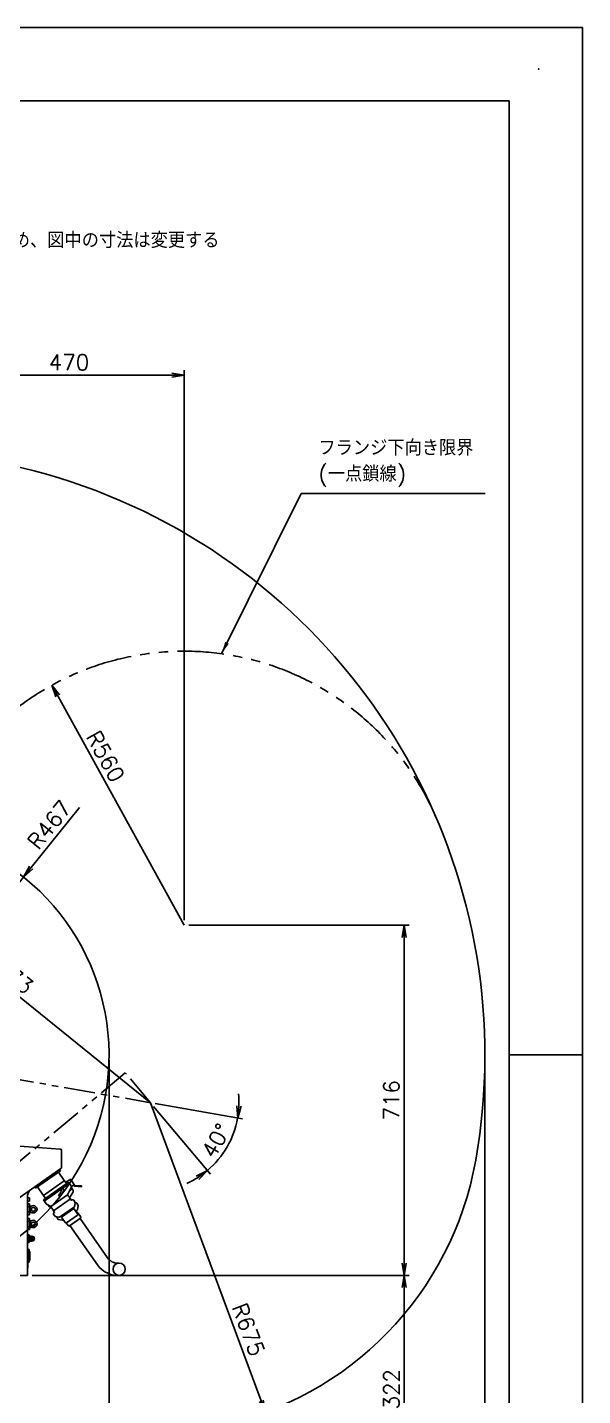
# Model space of a CAD drawing. Extents: x -15695 to -9755, y 511 to 4711.
# Drawn here: x -10890 to -9755, y 1914 to 4711 of the extents above; entities that cross this region are included whole.
import ezdxf

# ---------------------------------------------------------------- set-up
doc = ezdxf.new("R2010")
doc.units = 0
doc.header["$LTSCALE"] = 4
doc.header["$MEASUREMENT"] = 0
doc.linetypes.add('PHANTOM2', pattern=[31.75, 15.875, -3.175, 3.175, -3.175, 3.175, -3.175])
doc.layers.get('0').update_dxf_attribs({"linetype": 'CONTINUOUS'})
doc.layers.get('DEFPOINTS').update_dxf_attribs({"linetype": 'CONTINUOUS'})
for name, color, linetype in [('01', 7, 'CONTINUOUS'), ('01ARM', 6, 'PHANTOM2'), ('02', 5, 'CONTINUOUS'), ('05THIK', 7, 'CONTINUOUS'), ('05THIN', 5, 'CONTINUOUS'), ('10', 1, 'CONTINUOUS')]:
    doc.layers.add(name, color=color, linetype=linetype)
doc.styles.add('BIGFONT', font='ROMANS.SHX', dxfattribs={"bigfont": 'bigfont'})
doc.styles.get("Standard").update_dxf_attribs({"font": 'romans.shx', "bigfont": 'bigfont.shx'})
doc.dimstyles.new('L-IN', dxfattribs={"dimscale": 10, "dimtxt": 3.2, "dimasz": 2.5, "dimexe": 1, "dimexo": 1, "dimgap": 1, "dimtad": 1, "dimdec": 0, "dimtxsty": 'BIGFONT', "dimblk": 'YA-IN', "dimblk1": 'OPEN', "dimblk2": 'OPEN', "dimsah": 1, "dimcen": 0, "dimclrd": 256, "dimclre": 256, "dimclrt": 256, "dimazin": 3, "dimtp": 0.1, "dimtm": 0.2, "dimtfac": 0.625, "dimtdec": 0, "dimtmove": 0, "dimatfit": 3, "dimtolj": 1})

# ---------------------------------------------------------------- blocks, each defined once
blk = doc.blocks.new('_OPEN')
at = {"color": 0, "linetype": 'BYBLOCK'}
for p, q in [((-1, 0.17), (0, 0)), ((0, 0), (-1, -0.17)), ((0, 0), (-1, 0))]:
    blk.add_line(p, q, dxfattribs=at)
blk = doc.blocks.new('*D12')
at = {"linetype": 'BYBLOCK'}
for p, q in [((-10723.2, 2600), (-10723.2, 1430)), ((-11040, 2119.1), (-11040, 1430)), ((-11015, 1440), (-10748.2, 1440))]:
    blk.add_line(p, q, dxfattribs=at)
at = {"layer": 'DEFPOINTS', "color": 0, "linetype": 'BYBLOCK'}
for p in [(-10723.2, 2610), (-11040, 2129.1), (-10723.2, 1440)]:
    blk.add_point(p, dxfattribs=at)
at = {"linetype": 'BYBLOCK', "xscale": 25, "yscale": 25, "zscale": 25, "rotation": 180}
blk.add_blockref('_OPEN', (-11040, 1440), dxfattribs=at)
at = {"linetype": 'BYBLOCK', "xscale": 25, "yscale": 25, "zscale": 25}
blk.add_blockref('_OPEN', (-10723.2, 1440), dxfattribs=at)
at = {"linetype": 'BYBLOCK', "insert": (-10881.6, 1466), "char_height": 32, "attachment_point": 5, "style": 'BIGFONT'}
blk.add_mtext('\\A1;317', dxfattribs=at)
blk = doc.blocks.new('YA-IN')
at = {"color": 0, "linetype": 'BYBLOCK'}
for p, q in [((0, 0), (-1, 0.17)), ((-1, -0.17), (0, 0)), ((0, 0), (-1, 0))]:
    blk.add_line(p, q, dxfattribs=at)
blk = doc.blocks.new('*D13')
at = {"linetype": 'BYBLOCK'}
for p, q in [((-10723.2, 2600), (-10723.2, 1430)), ((-9955.2, 2600), (-9955.2, 1430)), ((-10698.2, 1440), (-9980.2, 1440))]:
    blk.add_line(p, q, dxfattribs=at)
at = {"layer": 'DEFPOINTS', "color": 0, "linetype": 'BYBLOCK'}
for p in [(-10723.2, 2610), (-9955.2, 2610), (-9955.2, 1440)]:
    blk.add_point(p, dxfattribs=at)
at = {"linetype": 'BYBLOCK', "xscale": 25, "yscale": 25, "zscale": 25, "rotation": 180}
blk.add_blockref('_OPEN', (-10723.2, 1440), dxfattribs=at)
at = {"linetype": 'BYBLOCK', "xscale": 25, "yscale": 25, "zscale": 25}
blk.add_blockref('_OPEN', (-9955.2, 1440), dxfattribs=at)
at = {"linetype": 'BYBLOCK', "insert": (-10339.2, 1466), "char_height": 32, "attachment_point": 5, "style": 'BIGFONT'}
blk.add_mtext('\\A1;768', dxfattribs=at)
blk = doc.blocks.new('*D18')
at = {"linetype": 'BYBLOCK'}
for p, q in [((-10559.8, 2875.7), (-10110, 2875.7)), ((-10120, 2185), (-10120, 2850.7)), ((-10880, 2160), (-10110, 2160))]:
    blk.add_line(p, q, dxfattribs=at)
at = {"layer": 'DEFPOINTS', "color": 0, "linetype": 'BYBLOCK'}
for p in [(-10569.8, 2875.7), (-10120, 2875.7), (-10890, 2160)]:
    blk.add_point(p, dxfattribs=at)
at = {"linetype": 'BYBLOCK', "xscale": 25, "yscale": 25, "zscale": 25}
for p, rotation in [((-10120, 2875.7), 90), ((-10120, 2160), 270)]:
    blk.add_blockref('_OPEN', p, dxfattribs=dict(at, rotation=rotation))
at = {"linetype": 'BYBLOCK', "insert": (-10146, 2517.9), "char_height": 32, "attachment_point": 5, "rotation": 90, "style": 'BIGFONT'}
blk.add_mtext('\\A1;716', dxfattribs=at)
blk = doc.blocks.new('*D19')
at = {"linetype": 'BYBLOCK'}
for p, q in [((-11040, 2526.4), (-11040, 4010)), ((-11015, 4000), (-10594.8, 4000)), ((-10569.8, 2885.7), (-10569.8, 4010))]:
    blk.add_line(p, q, dxfattribs=at)
at = {"layer": 'DEFPOINTS', "color": 0, "linetype": 'BYBLOCK'}
for p in [(-10569.8, 4000), (-10569.8, 2875.7), (-11040, 2516.4)]:
    blk.add_point(p, dxfattribs=at)
at = {"linetype": 'BYBLOCK', "xscale": 25, "yscale": 25, "zscale": 25, "rotation": 180}
blk.add_blockref('_OPEN', (-11040, 4000), dxfattribs=at)
at = {"linetype": 'BYBLOCK', "xscale": 25, "yscale": 25, "zscale": 25}
blk.add_blockref('_OPEN', (-10569.8, 4000), dxfattribs=at)
at = {"linetype": 'BYBLOCK', "insert": (-10804.9, 4026), "char_height": 32, "attachment_point": 5, "style": 'BIGFONT'}
blk.add_mtext('\\A1;470', dxfattribs=at)
blk = doc.blocks.new('*D22')
at = {"linetype": 'BYBLOCK'}
blk.add_line((-10569.8, 2875.7), (-10828.1, 3344.2), dxfattribs=at)
at = {"layer": 'DEFPOINTS', "color": 0, "linetype": 'BYBLOCK'}
for p in [(-10840.2, 3366.1), (-10569.8, 2875.7)]:
    blk.add_point(p, dxfattribs=at)
at = {"linetype": 'BYBLOCK', "xscale": 25, "yscale": 25, "zscale": 25, "rotation": 118.8780925844962}
blk.add_blockref('_OPEN', (-10840.2, 3366.1), dxfattribs=at)
at = {"linetype": 'BYBLOCK', "insert": (-10730.4, 3220.7), "char_height": 32, "attachment_point": 5, "rotation": 298.8781, "style": 'BIGFONT'}
blk.add_mtext('\\A1;R560', dxfattribs=at)
blk = doc.blocks.new('*D24')
at = {"linetype": 'BYBLOCK'}
for p, q in [((-10882, 2993.4), (-10783.2, 3116.4)), ((-11190, 2610), (-10897.7, 2973.9))]:
    blk.add_line(p, q, dxfattribs=at)
at = {"layer": 'DEFPOINTS', "color": 0, "linetype": 'BYBLOCK'}
for p in [(-10897.7, 2973.9), (-11190, 2610)]:
    blk.add_point(p, dxfattribs=at)
at = {"linetype": 'BYBLOCK', "xscale": 25, "yscale": 25, "zscale": 25, "rotation": 231.2258290644263}
blk.add_blockref('_OPEN', (-10897.7, 2973.9), dxfattribs=at)
at = {"linetype": 'BYBLOCK', "insert": (-10845, 3081), "char_height": 32, "attachment_point": 5, "rotation": 51.2258, "style": 'BIGFONT'}
blk.add_mtext('\\A1;R467', dxfattribs=at)
blk = doc.blocks.new('*D25')
at = {"linetype": 'BYBLOCK'}
blk.add_line((-10638.5, 2512.8), (-11142.3, 2920), dxfattribs=at)
at = {"layer": 'DEFPOINTS', "color": 0, "linetype": 'BYBLOCK'}
for p in [(-11161.7, 2935.8), (-10638.5, 2512.8)]:
    blk.add_point(p, dxfattribs=at)
at = {"linetype": 'BYBLOCK', "xscale": 25, "yscale": 25, "zscale": 25, "rotation": 141.0452258882021}
blk.add_blockref('_OPEN', (-11161.7, 2935.8), dxfattribs=at)
at = {"linetype": 'BYBLOCK', "insert": (-10927.5, 2779.8), "char_height": 32, "attachment_point": 5, "rotation": 321.0452, "style": 'BIGFONT'}
blk.add_mtext('\\A1;R673', dxfattribs=at)
blk = doc.blocks.new('*D27')
at = {"linetype": 'BYBLOCK'}
blk.add_line((-10638.5, 2512.8), (-10412.1, 1903.7), dxfattribs=at)
at = {"layer": 'DEFPOINTS', "color": 0, "linetype": 'BYBLOCK'}
for p in [(-10638.5, 2512.8), (-10403.3, 1880.3)]:
    blk.add_point(p, dxfattribs=at)
at = {"linetype": 'BYBLOCK', "xscale": 25, "yscale": 25, "zscale": 25, "rotation": 290.3961197434397}
blk.add_blockref('_OPEN', (-10403.3, 1880.3), dxfattribs=at)
at = {"linetype": 'BYBLOCK', "insert": (-10438.4, 2049.2), "char_height": 32, "attachment_point": 5, "rotation": 290.3961, "style": 'BIGFONT'}
blk.add_mtext('\\A1;R675', dxfattribs=at)
blk = doc.blocks.new('*D29')
at = {"linetype": 'BYBLOCK'}
blk.add_arc((-11190, 2610), 180.3, 357.9519, 82.0481, dxfattribs=at)
at = {"layer": 'DEFPOINTS', "color": 0, "linetype": 'BYBLOCK'}
for p in [(-11190, 3275.6), (-11090.9, 2760.6), (-11190, 2610), (-10638.5, 2512.8), (-11190, 2473.3)]:
    blk.add_point(p, dxfattribs=at)
at = {"linetype": 'BYBLOCK', "xscale": 25, "yscale": 25, "zscale": 25}
for p, rotation in [((-11190, 2790.3), 176.0240622846714), ((-11012.5, 2578.7), 263.9759377153299)]:
    blk.add_blockref('_OPEN', p, dxfattribs=dict(at, rotation=rotation))
at = {"linetype": 'BYBLOCK', "insert": (-10990.5, 2662.5), "char_height": 32, "attachment_point": 5, "rotation": 284.7577, "style": 'BIGFONT'}
blk.add_mtext('\\A1;100°', dxfattribs=at)
blk = doc.blocks.new('*D39')
at = {"linetype": 'BYBLOCK'}
for p, q in [((-10632.1, 2505.1), (-10515.8, 2366.5)), ((-10628.7, 2511), (-10450.5, 2479.6))]:
    blk.add_line(p, q, dxfattribs=at)
for start, end in [(357.9225, 5.845), (310, 350), (294.155, 302.0775)]:
    blk.add_arc((-10638.5, 2512.8), 180.9, start, end, dxfattribs=at)
at = {"layer": 'DEFPOINTS', "color": 0, "linetype": 'BYBLOCK'}
for p in [(-11190, 2610), (-10689.9, 2574), (-10638.5, 2512.8), (-10638.5, 2512.8), (-10493.4, 2404.7)]:
    blk.add_point(p, dxfattribs=at)
at = {"linetype": 'BYBLOCK', "xscale": 25, "yscale": 25, "zscale": 25}
for p, rotation in [((-10460.3, 2481.3), 263.9612435730646), ((-10522.2, 2374.1), 36.03875642694041)]:
    blk.add_blockref('_OPEN', p, dxfattribs=dict(at, rotation=rotation))
at = {"linetype": 'BYBLOCK', "insert": (-10504.3, 2435.3), "char_height": 32, "attachment_point": 5, "rotation": 60, "style": 'BIGFONT'}
blk.add_mtext('\\A1;40°', dxfattribs=at)
blk = doc.blocks.new('*D40')
at = {"linetype": 'BYBLOCK'}
for p, q in [((-10880, 2160), (-10110, 2160)), ((-10120, 2135), (-10120, 1863)), ((-10628.5, 1838), (-10110, 1838))]:
    blk.add_line(p, q, dxfattribs=at)
at = {"layer": 'DEFPOINTS', "color": 0, "linetype": 'BYBLOCK'}
for p in [(-10890, 2160), (-10638.5, 1838), (-10120, 1838)]:
    blk.add_point(p, dxfattribs=at)
at = {"linetype": 'BYBLOCK', "xscale": 25, "yscale": 25, "zscale": 25}
for p, rotation in [((-10120, 2160), 90), ((-10120, 1838), 270)]:
    blk.add_blockref('_OPEN', p, dxfattribs=dict(at, rotation=rotation))
at = {"linetype": 'BYBLOCK', "insert": (-10146, 1927.2), "char_height": 32, "attachment_point": 5, "rotation": 90, "style": 'BIGFONT'}
blk.add_mtext('\\A1;322', dxfattribs=at)

msp = doc.modelspace()

# ---------------------------------------------------------------- linework, layer by layer
at = {"layer": '01', "linetype": 'CONTINUOUS'}
for p, q in [((-10972.8, 2428.7), (-10822.8, 2418.2)), ((-10820, 2415.2), (-10820, 2380.6)), ((-10821.3, 2378.1), (-10922.9, 2306.9)), ((-10820.4, 2379), (-10820.5, 2379)), ((-10820.4, 2379.1), (-10820.4, 2379)), ((-10890, 2319.6), (-10890, 2160)), ((-10890, 2318.5), (-10889.9, 2318.5)), ((-10890, 2311.5), (-10889.9, 2311.5)), ((-10890, 2306), (-10885.4, 2306)), ((-10890, 2300.5), (-10885.4, 2300.5)), ((-10889.9, 2318.5), (-10889.9, 2311.5)), ((-10889.8, 2316.7), (-10889.9, 2316.7)), ((-10889.8, 2313.3), (-10889.9, 2313.3)), ((-10889.8, 2318.5), (-10889.8, 2311.5)), ((-10889.8, 2318.5), (-10885.8, 2318.5)), ((-10889.8, 2311.5), (-10885.8, 2311.5)), ((-10885.8, 2318.5), (-10885.8, 2311.5)), ((-10885.4, 2306), (-10885.4, 2284)), ((-10885.4, 2301.5), (-10881.4, 2301.5)), ((-10890, 2289.5), (-10885.4, 2289.5)), ((-10890, 2284), (-10885.4, 2284)), ((-10890, 2276), (-10885.4, 2276)), ((-10890, 2270.5), (-10885.4, 2270.5)), ((-10885.4, 2288.5), (-10881.4, 2288.5)), ((-10885.4, 2276), (-10885.4, 2254)), ((-10885.4, 2271.5), (-10881.4, 2271.5)), ((-10890, 2259.5), (-10885.4, 2259.5)), ((-10890, 2254), (-10885.4, 2254)), ((-10890, 2243.1), (-10886.4, 2243.1)), ((-10890, 2239), (-10886.4, 2239)), ((-10886.4, 2243.1), (-10886.4, 2226.9)), ((-10886.4, 2239.8), (-10882.6, 2239.8)), ((-10885.4, 2258.5), (-10881.4, 2258.5)), ((-10890, 2231), (-10886.4, 2231)), ((-10890, 2226.9), (-10886.4, 2226.9)), ((-10888.8, 2215), (-10890, 2215)), ((-10888.8, 2175), (-10888.8, 2215)), ((-10886.4, 2230.2), (-10882.6, 2230.2)), ((-10886.1, 2211), (-10886.1, 2189)), ((-10885.1, 2191), (-10885.1, 2209)), ((-10984.7, 2160), (-10890, 2160)), ((-10888.8, 2175), (-10890, 2175))]:
    msp.add_line(p, q, dxfattribs=at)
at = {"layer": '01'}
for p, q in [((-10873.7, 2338), (-10822.5, 2373.8)), ((-10857.2, 2314.4), (-10806, 2350.3)), ((-10814.7, 2353.2), (-10857.1, 2323.5)), ((-10826.7, 2371), (-10814.6, 2353.7)), ((-10822.5, 2373.8), (-10824.1, 2376.1)), ((-10814.7, 2353.3), (-10814.6, 2353.7)), ((-10814.7, 2353.2), (-10814.2, 2353.2)), ((-10810.2, 2347.4), (-10814.2, 2353.2)), ((-10811.4, 2350.2), (-10812.4, 2350.5)), ((-10811.4, 2350.2), (-10801.1, 2356.3)), ((-10806, 2350.3), (-10801.3, 2343.4)), ((-10798.5, 2352), (-10801.1, 2356.3)), ((-10797.5, 2350.3), (-10794, 2344.4)), ((-10875.3, 2340.3), (-10873.7, 2338)), ((-10857.6, 2323.7), (-10869.6, 2340.9)), ((-10857.6, 2323.7), (-10857.1, 2323.6)), ((-10857.1, 2323.5), (-10857.2, 2323.1)), ((-10857.2, 2323.1), (-10853.1, 2317.3)), ((-10804.3, 2347.8), (-10855.5, 2311.9)), ((-10842.3, 2300.8), (-10808.2, 2324.7)), ((-10826.2, 2324.5), (-10824.4, 2321.9)), ((-10824.4, 2321.9), (-10820, 2325)), ((-10800.9, 2338.2), (-10808.2, 2324.7)), ((-10806.8, 2322.8), (-10808.2, 2324.7)), ((-10805.7, 2321.2), (-10806.3, 2322)), ((-10804, 2332.5), (-10801.2, 2334.1)), ((-10797.1, 2329.3), (-10803.6, 2318.2)), ((-10801.2, 2334.1), (-10799.2, 2342.3)), ((-10800.1, 2338.7), (-10797.3, 2334.7)), ((-10799.2, 2342.3), (-10794.4, 2345.1)), ((-10797.3, 2329), (-10797.3, 2329)), ((-10795.7, 2344.4), (-10795.3, 2343.7)), ((-10792.9, 2342.2), (-10779.2, 2341.2)), ((-10779.1, 2342.7), (-10792.8, 2343.7)), ((-10782.2, 2341.4), (-10782.1, 2342.9)), ((-10779.1, 2342.7), (-10779.2, 2341.2)), ((-10857.2, 2314.4), (-10851.4, 2306.1)), ((-10842.3, 2300.8), (-10849.6, 2304.5)), ((-10844.9, 2299.8), (-10847.4, 2303.4)), ((-10842.3, 2300.8), (-10841, 2298.9)), ((-10841.9, 2297.8), (-10839.9, 2297.4)), ((-10840.6, 2297.5), (-10840.4, 2298.1)), ((-10840.4, 2298.1), (-10839.9, 2297.3)), ((-10839.3, 2296.5), (-10838.7, 2295.6)), ((-10838.1, 2294.8), (-10836.5, 2292.4)), ((-10836.8, 2292.2), (-10801.9, 2316.6)), ((-10793.9, 2300.2), (-10824.2, 2279)), ((-10794.9, 2296.4), (-10820.3, 2278.6)), ((-10804.6, 2319.6), (-10805.1, 2320.4)), ((-10804, 2318.7), (-10802.3, 2316.4)), ((-10801.9, 2316.6), (-10799.6, 2313.3)), ((-10799.6, 2313.3), (-10798.2, 2314.2)), ((-10796.1, 2295.5), (-10797.6, 2297.6)), ((-10795.4, 2313.7), (-10792.3, 2309.2)), ((-10787.4, 2285.7), (-10794.9, 2296.4)), ((-10792.3, 2309.2), (-10793.9, 2300.2)), ((-10792.6, 2307.4), (-10791.9, 2307.9)), ((-10787.6, 2293.8), (-10791.3, 2291.3)), ((-10789.1, 2307.4), (-10786, 2302.9)), ((-10786, 2302.9), (-10787.6, 2293.8)), ((-10834.5, 2288.8), (-10836.8, 2292.2)), ((-10833.2, 2280.6), (-10836.4, 2285.1)), ((-10835.9, 2287.8), (-10834.5, 2288.8)), ((-10824.2, 2279), (-10833.2, 2280.6)), ((-10826.9, 2274.2), (-10830.1, 2278.7)), ((-10817.9, 2272.6), (-10826.9, 2274.2)), ((-10819, 2279.5), (-10820.5, 2281.6)), ((-10812.8, 2268), (-10820.3, 2278.6)), ((-10816.7, 2273.5), (-10817.9, 2272.6)), ((-10806.5, 2261.6), (-10810.5, 2267.2)), ((-10810, 2267.5), (-10787.9, 2283)), ((-10803.7, 2261.1), (-10781.6, 2276.6)), ((-10788.6, 2290), (-10789.8, 2289.2)), ((-10781.1, 2279.4), (-10788.6, 2290)), ((-10782.4, 2276), (-10726.2, 2195.7)), ((-10802.9, 2261.7), (-10746.6, 2181.3)), ((-10705.7, 2185), (-10702.5, 2185))]:
    msp.add_line(p, q, dxfattribs=at)
at = {"layer": '01', "linetype": 'CONTINUOUS'}
for centre, radius in [((-10877.7, 2295), 7.5), ((-10877.7, 2295), 4), ((-10877.7, 2265), 7.5), ((-10877.7, 2265), 4), ((-10880.6, 2235), 5.15), ((-10880.6, 2235), 4.75), ((-10880.6, 2235), 2)]:
    msp.add_circle(centre, radius, dxfattribs=at)
at = {"layer": '01'}
msp.add_circle((-10702.5, 2172.5), 12.5, dxfattribs=at)
at = {"layer": '01', "linetype": 'CONTINUOUS'}
for centre, radius, start, end in [((-10823, 2415.2), 3, 0, 86), ((-10823, 2380.6), 3, 305, 0), ((-10870, 2319.6), 20, 133.37, 180), ((-10889.6, 2211), 3.5, 0, 76.7869), ((-10886.1, 2209), 1, 0, 90), ((-10889.6, 2189), 3.5, 283.2131, 0), ((-10886.1, 2191), 1, 270, 0)]:
    msp.add_arc(centre, radius, start, end, dxfattribs=at)
at = {"layer": '01'}
for centre, radius, start, end in [((-10798.6, 2350.8), 1.25, 337.5741, 83.8343), ((-10833.9, 2335.6), 13.5, 305, 3.7671), ((-10833.9, 2335.6), 17.5, 322.6423, 11.4218), ((-10806.6, 2322.4), 0.5, 305, 125), ((-10805.4, 2320.8), 0.5, 305, 125), ((-10805.3, 2340.6), 5, 331.8439, 35), ((-10801.4, 2331.9), 5, 329.6594, 35), ((-10792.7, 2345.2), 3, 210.7042, 265.7042), ((-10792.7, 2345.2), 1.5, 210.7042, 265.7042), ((-10847.3, 2309), 5, 215, 242.929), ((-10840.8, 2302.7), 5, 215, 257.1524), ((-10840.7, 2298.5), 0.5, 125, 305), ((-10839.6, 2296.9), 0.5, 125, 305), ((-10838.4, 2295.2), 0.5, 125, 305), ((-10837.3, 2293.6), 0.5, 125, 305), ((-10804.3, 2319.1), 0.5, 305, 125), ((-10803.1, 2317.5), 0.5, 305, 125), ((-10802, 2315.9), 0.5, 9.6555, 60.3445), ((-10799.7, 2314.4), 1, 271.5139, 305), ((-10797.1, 2312.6), 2, 35, 125), ((-10790.8, 2306.3), 2, 35, 125), ((-10834.7, 2286.2), 2, 125, 215), ((-10836.1, 2291.9), 0.5, 189.6555, 240.3445), ((-10835.5, 2289.3), 1, 305, 338.4861), ((-10828.5, 2279.9), 2, 174.273, 215), ((-10811.2, 2269.1), 2, 215, 305), ((-10789, 2284.6), 2, 305, 35), ((-10782.8, 2278.2), 2, 305, 35), ((-10804.9, 2262.8), 2, 215, 305), ((-10705.7, 2210), 25, 215, 270), ((-10705.7, 2210), 50, 215, 277.2754)]:
    msp.add_arc(centre, radius, start, end, dxfattribs=at)
at = {"layer": '01', "linetype": 'CONTINUOUS'}
msp.add_spline([(-10881.9, 2335.7), (-10882.4, 2335.3), (-10882.8, 2334.9), (-10883.3, 2334.5), (-10883.7, 2334.1)], degree=3, dxfattribs=at)
at = {"layer": '01ARM'}
for p, q in [((-11190, 2610), (-10638.5, 2512.8)), ((-10689.9, 2574), (-11203.2, 2143.4)), ((-10638.5, 2512.8), (-10689.9, 2574))]:
    msp.add_line(p, q, dxfattribs=at)
at = {"layer": '05THIK'}
for p, q in [((-15545.4, 4560.7), (-9905.4, 4560.7)), ((-9905.4, 660.7), (-9905.4, 4560.7)), ((-9905.4, 2610.7), (-9755.4, 2610.7))]:
    msp.add_line(p, q, dxfattribs=at)
at = {"layer": '05THIN'}
for p in [(-15695.4, 4710.7), (-9755.4, 510.7)]:
    msp.add_line(p, (-9755.4, 4710.7), dxfattribs=at)
msp.add_point((-9845.4, 4625.7), dxfattribs=at)
at = {"layer": '10'}
for centre, radius, start, end in [((-11190, 2610), 1234.8, 350, 220), ((-11190, 2610), 466.8, 268.382, 71.618), ((-10638.5, 2512.8), 674.8, 213.1909, 350)]:
    msp.add_arc(centre, radius, start, end, dxfattribs=at)
at = {"layer": '10', "linetype": 'PHANTOM2', "ltscale": 1.5}
msp.add_arc((-10569.8, 2875.7), 560, 23.1909, 168.5505, dxfattribs=at)

# ---------------------------------------------------------------- texts
at = {"layer": '02', "insert": (-11370, 4345), "char_height": 32, "width": 1105, "attachment_point": 1}
msp.add_mtext('注記\\P1. 本ロボットは開発中のため、図中の寸法は変更する\\P   場合があります。', dxfattribs=at)
at = {"layer": '02', "insert": (-10295.3, 3819.4), "char_height": 32, "attachment_point": 4, "style": 'BIGFONT'}
msp.add_mtext('\\A1;フランジ下向き限界\\P(一点鎖線)', dxfattribs=at)

# ---------------------------------------------------------------- dimensions: what is measured, and where the dimension line sits
at = {"layer": '02'}
for base, p1, p2, picture, middle in [((-10569.8, 4000), (-11040, 2516.4), (-10569.8, 2875.7), '*D19', (-10804.9, 4026)), ((-10723.2, 1440), (-11040, 2129.1), (-10723.2, 2610), '*D12', (-10881.6, 1466)), ((-9955.2, 1440), (-10723.2, 2610), (-9955.2, 2610), '*D13', (-10339.2, 1466))]:
    dim = msp.add_linear_dim(base=base, p1=p1, p2=p2, dimstyle='L-IN', dxfattribs=at)
    dim.commit()
    dim.dimension.update_dxf_attribs({"geometry": picture, "text_midpoint": middle})
for center, mpoint, picture, middle in [((-10569.8, 2875.7), (-10840.2, 3366.1), '*D22', (-10753.1, 3208.2)), ((-11190, 2610), (-10897.7, 2973.9), '*D24', (-10824.8, 3064.7)), ((-10638.5, 2512.8), (-11161.7, 2935.8), '*D25', (-10943.8, 2759.6)), ((-10638.5, 2512.8), (-10403.3, 1880.3), '*D27', (-10462.8, 2040.1))]:
    dim = msp.add_radius_dim(center=center, mpoint=mpoint, dimstyle='L-IN', dxfattribs=at)
    dim.commit()
    dim.dimension.update_dxf_attribs({"geometry": picture, "text_midpoint": middle, "dimtype": 164})
dim = msp.add_angular_dim_2l(base=(-11090.9, 2760.6), line1=((-11190, 2610), (-10638.5, 2512.8)), line2=((-11190, 2473.3), (-11190, 3275.6)), dimstyle='L-IN', override={"dimazin": 2}, dxfattribs=at)
dim.commit()
dim.dimension.update_dxf_attribs({"geometry": '*D29', "text_midpoint": (-11015.7, 2655.9), "dimtype": 162})
dim = msp.add_linear_dim(base=(-10120, 2875.7), p1=(-10890, 2160), p2=(-10569.8, 2875.7), angle=90, dimstyle='L-IN', dxfattribs=at)
dim.commit()
dim.dimension.update_dxf_attribs({"geometry": '*D18', "text_midpoint": (-10146, 2517.9)})
dim = msp.add_angular_dim_2l(base=(-10493.3673, 2404.704), line1=((-10638.5077, 2512.757), (-10689.9307, 2574.0406)), line2=((-11190, 2610), (-10638.5077, 2512.757)), dimstyle='L-IN', override={"dimazin": 2}, dxfattribs=at)
dim.commit()
dim.dimension.update_dxf_attribs({"geometry": '*D39', "text_midpoint": (-10504.3212, 2435.2844)})
dim = msp.add_linear_dim(base=(-10120, 1838), p1=(-10890, 2160), p2=(-10638.5, 1838), angle=90, dimstyle='L-IN', dxfattribs=at)
dim.commit()
dim.dimension.update_dxf_attribs({"geometry": '*D40', "text_midpoint": (-10120, 1927.2), "dimtype": 160})

# ---------------------------------------------------------------- leaders
at = {"layer": '02', "annotation_type": 0, "has_hookline": 1, "hookline_direction": 0, "text_width": 340.4}
msp.add_leader([(-10493.2, 3430.5), (-10330.3, 3758.3), (-10305.3, 3758.3)], dimstyle='L-IN', dxfattribs=at)

doc.saveas('drawing.dxf')
